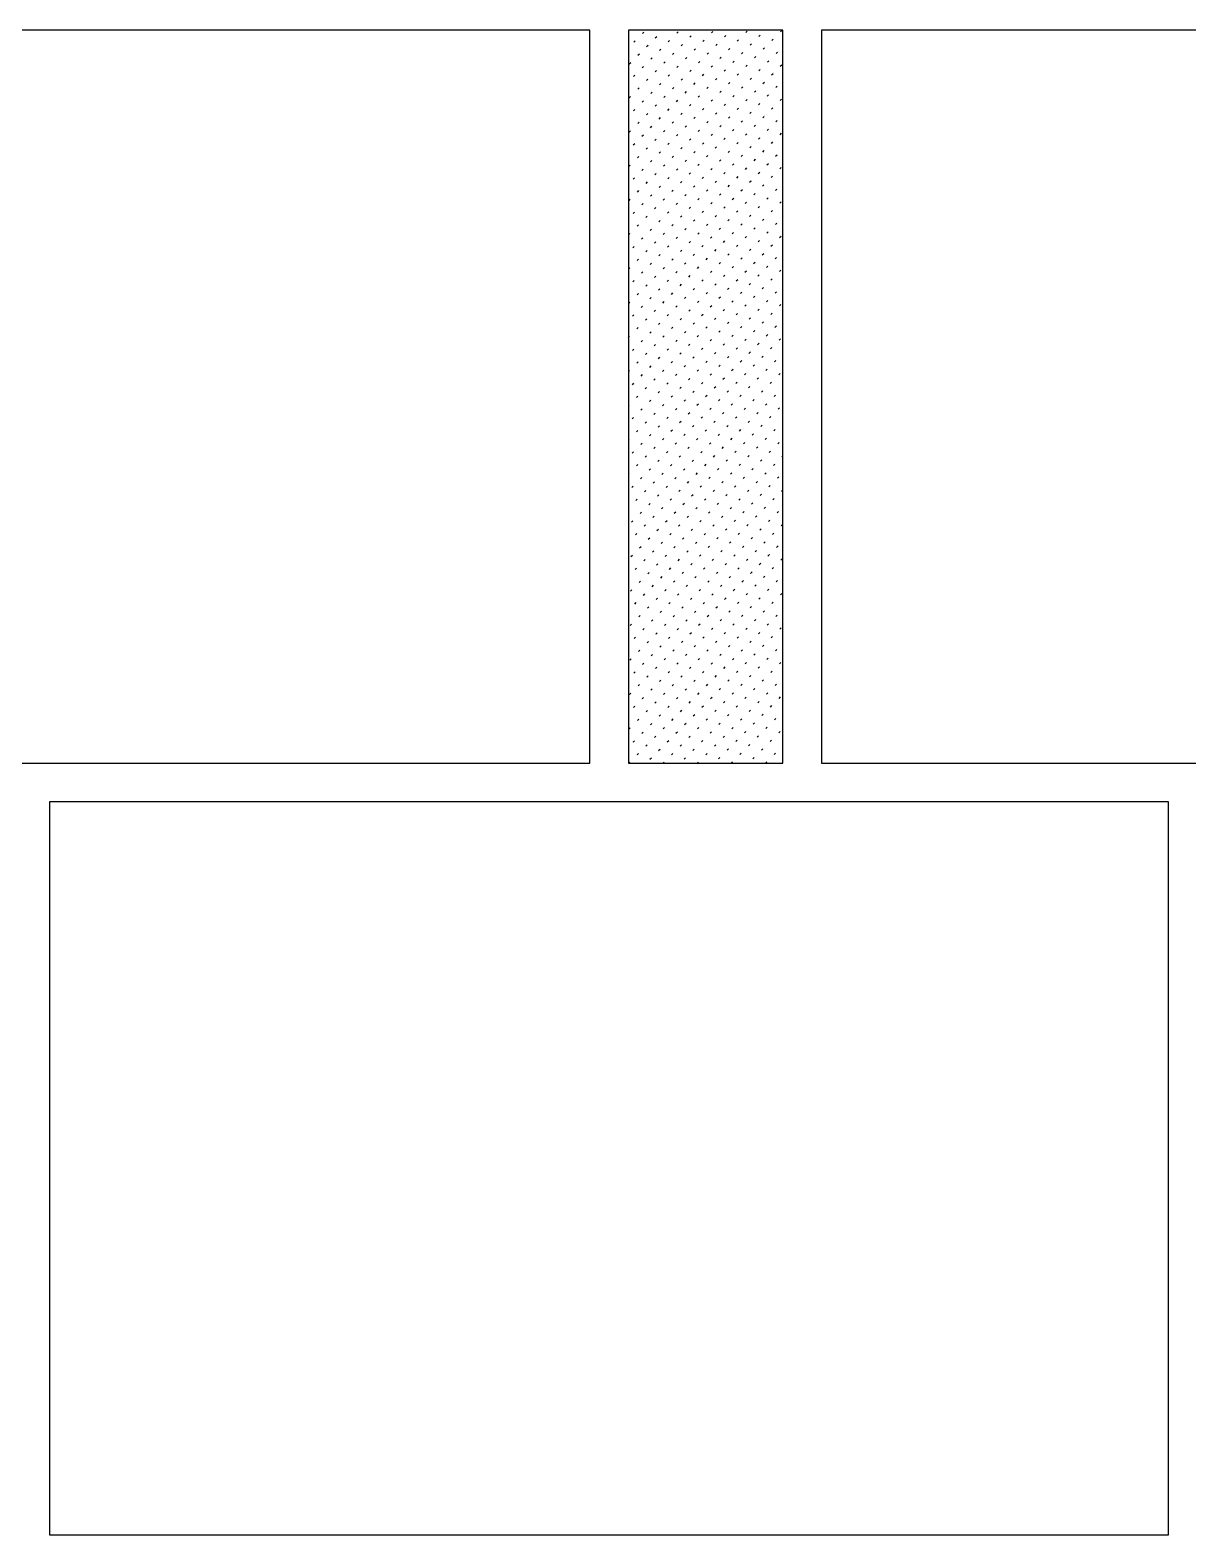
# Model space of a CAD drawing. Extents: x 0 to 119, y 0 to 84.
# Drawn here: x 75.072 to 76.272, y 67.972 to 69.532 of the extents above; entities that cross this region are included whole.
import ezdxf

# ---------------------------------------------------------------- set-up
doc = ezdxf.new("R2010")
doc.units = 0
doc.header["$MEASUREMENT"] = 0
doc.layers.add('9', color=8, linetype='CONTINUOUS')

msp = doc.modelspace()

# ---------------------------------------------------------------- linework, layer by layer
at = {"layer": '9', "color": 8, "linetype": 'Continuous'}
for p, q in [((75.706386, 69.528676), (75.7078, 69.53009)), ((75.742165, 69.5291), (75.74358, 69.530515)), ((75.777945, 69.529525), (75.779359, 69.530939)), ((75.813725, 69.529949), (75.815139, 69.531363)), ((75.849504, 69.530373), (75.850918, 69.531787)), ((75.69197, 69.51426), (75.69197, 69.51426)), ((75.697406, 69.519696), (75.69882, 69.52111)), ((75.710805, 69.515418), (75.712219, 69.516832)), ((75.719786, 69.524398), (75.7212, 69.525812)), ((75.733185, 69.52012), (75.734599, 69.521534)), ((75.746585, 69.515842), (75.747999, 69.517256)), ((75.755565, 69.524822), (75.756979, 69.526237)), ((75.768965, 69.520544), (75.770379, 69.521959)), ((75.782364, 69.516266), (75.783779, 69.517681)), ((75.791345, 69.525247), (75.792759, 69.526661)), ((75.804744, 69.520969), (75.806159, 69.522383)), ((75.818144, 69.516691), (75.819558, 69.518105)), ((75.827124, 69.525671), (75.828539, 69.527085)), ((75.831544, 69.512413), (75.832958, 69.513827)), ((75.840524, 69.521393), (75.841938, 69.522807)), ((75.692845, 69.497457), (75.694259, 69.498872)), ((75.701825, 69.506438), (75.703239, 69.507852)), ((75.715225, 69.50216), (75.716639, 69.503574)), ((75.724205, 69.51114), (75.725619, 69.512554)), ((75.728624, 69.497882), (75.730039, 69.499296)), ((75.737605, 69.506862), (75.739019, 69.508276)), ((75.751004, 69.502584), (75.752419, 69.503998)), ((75.759985, 69.511564), (75.761399, 69.512978)), ((75.764404, 69.498306), (75.765818, 69.49972)), ((75.773384, 69.507286), (75.774798, 69.5087)), ((75.786784, 69.503008), (75.788198, 69.504422)), ((75.795764, 69.511988), (75.797178, 69.513403)), ((75.800184, 69.49873), (75.801598, 69.500144)), ((75.809164, 69.50771), (75.810578, 69.509125)), ((75.822564, 69.503432), (75.823978, 69.504847)), ((75.835963, 69.499154), (75.837377, 69.500569)), ((75.844943, 69.508135), (75.846358, 69.509549)), ((75.847395, 69.510586), (75.847395, 69.510586)), ((75.69197, 69.496583), (75.69197, 69.496583)), ((75.697264, 69.484199), (75.698678, 69.485613)), ((75.706244, 69.493179), (75.707659, 69.494594)), ((75.719644, 69.488901), (75.721058, 69.490316)), ((75.733044, 69.484623), (75.734458, 69.486038)), ((75.742024, 69.493604), (75.743438, 69.495018)), ((75.755424, 69.489326), (75.756838, 69.49074)), ((75.768823, 69.485048), (75.770238, 69.486462)), ((75.777804, 69.494028), (75.779218, 69.495442)), ((75.791203, 69.48975), (75.792618, 69.491164)), ((75.804603, 69.485472), (75.806017, 69.486886)), ((75.813583, 69.494452), (75.814997, 69.495866)), ((75.818003, 69.481194), (75.819417, 69.482608)), ((75.826983, 69.490174), (75.828397, 69.491588)), ((75.840383, 69.485896), (75.841797, 69.48731)), ((75.842681, 69.488194), (75.842681, 69.488194)), ((75.849363, 69.494876), (75.850777, 69.496291)), ((75.69197, 69.478905), (75.69197, 69.478905)), ((75.701684, 69.470941), (75.703098, 69.472355)), ((75.710664, 69.479921), (75.712078, 69.481335)), ((75.715083, 69.466663), (75.716497, 69.468077)), ((75.724064, 69.475643), (75.725478, 69.477057)), ((75.737463, 69.471365), (75.738877, 69.472779)), ((75.746443, 69.480345), (75.747858, 69.48176)), ((75.750863, 69.467087), (75.752277, 69.468501)), ((75.759843, 69.476067), (75.761257, 69.477482)), ((75.773243, 69.471789), (75.774657, 69.473204)), ((75.782223, 69.48077), (75.783637, 69.482184)), ((75.786642, 69.467511), (75.788057, 69.468926)), ((75.795623, 69.476492), (75.797037, 69.477906)), ((75.809022, 69.472214), (75.810437, 69.473628)), ((75.822422, 69.467936), (75.823836, 69.46935)), ((75.831402, 69.476916), (75.832817, 69.47833)), ((75.844802, 69.472638), (75.846216, 69.474052)), ((75.69197, 69.461227), (75.69197, 69.461227)), ((75.692703, 69.461961), (75.694118, 69.463375)), ((75.706103, 69.457683), (75.707517, 69.459097)), ((75.719503, 69.453405), (75.720917, 69.454819)), ((75.728483, 69.462385), (75.729897, 69.463799)), ((75.741883, 69.458107), (75.743297, 69.459521)), ((75.755282, 69.453829), (75.756697, 69.455243)), ((75.764263, 69.462809), (75.765677, 69.464223)), ((75.777662, 69.458531), (75.779076, 69.459945)), ((75.791062, 69.454253), (75.792476, 69.455667)), ((75.800042, 69.463233), (75.801456, 69.464648)), ((75.804462, 69.449975), (75.805876, 69.451389)), ((75.813442, 69.458955), (75.814856, 69.46037)), ((75.826842, 69.454677), (75.828256, 69.456092)), ((75.835822, 69.463658), (75.837236, 69.465072)), ((75.837967, 69.465802), (75.837967, 69.465802)), ((75.840241, 69.450399), (75.841655, 69.451814)), ((75.849221, 69.45938), (75.850636, 69.460794)), ((75.69197, 69.44355), (75.69197, 69.44355)), ((75.697123, 69.448702), (75.698537, 69.450117)), ((75.701542, 69.435444), (75.702956, 69.436858)), ((75.710522, 69.444424), (75.711937, 69.445839)), ((75.723922, 69.440146), (75.725336, 69.441561)), ((75.732902, 69.449127), (75.734317, 69.450541)), ((75.737322, 69.435868), (75.738736, 69.437283)), ((75.746302, 69.444849), (75.747716, 69.446263)), ((75.759702, 69.440571), (75.761116, 69.441985)), ((75.768682, 69.449551), (75.770096, 69.450965)), ((75.773101, 69.436293), (75.774516, 69.437707)), ((75.782082, 69.445273), (75.783496, 69.446687)), ((75.795481, 69.440995), (75.796896, 69.442409)), ((75.808881, 69.436717), (75.810295, 69.438131)), ((75.817861, 69.445697), (75.819275, 69.447111)), ((75.831261, 69.441419), (75.832675, 69.442833)), ((75.833253, 69.443411), (75.833253, 69.443411)), ((75.844661, 69.437141), (75.846075, 69.438555)), ((75.69197, 69.425872), (75.69197, 69.425872)), ((75.692562, 69.426464), (75.693976, 69.427878)), ((75.705962, 69.422186), (75.707376, 69.4236)), ((75.714942, 69.431166), (75.716356, 69.43258)), ((75.728342, 69.426888), (75.729756, 69.428302)), ((75.741741, 69.42261), (75.743155, 69.424024)), ((75.750721, 69.43159), (75.752136, 69.433005)), ((75.764121, 69.427312), (75.765535, 69.428727)), ((75.777521, 69.423034), (75.778935, 69.424449)), ((75.786501, 69.432015), (75.787915, 69.433429)), ((75.79092, 69.418756), (75.792335, 69.420171)), ((75.799901, 69.427737), (75.801315, 69.429151)), ((75.8133, 69.423459), (75.814715, 69.424873)), ((75.822281, 69.432439), (75.823695, 69.433853)), ((75.8267, 69.419181), (75.828114, 69.420595)), ((75.828539, 69.421019), (75.828539, 69.421019)), ((75.83568, 69.428161), (75.837095, 69.429575)), ((75.84908, 69.423883), (75.850494, 69.425297)), ((75.69197, 69.408194), (75.69197, 69.408194)), ((75.696981, 69.413206), (75.698396, 69.41462)), ((75.710381, 69.408928), (75.711795, 69.410342)), ((75.719361, 69.417908), (75.720775, 69.419322)), ((75.723781, 69.40465), (75.725195, 69.406064)), ((75.732761, 69.41363), (75.734175, 69.415044)), ((75.746161, 69.409352), (75.747575, 69.410766)), ((75.755141, 69.418332), (75.756555, 69.419746)), ((75.75956, 69.405074), (75.760975, 69.406488)), ((75.768541, 69.414054), (75.769955, 69.415468)), ((75.78194, 69.409776), (75.783354, 69.41119)), ((75.79534, 69.405498), (75.796754, 69.406912)), ((75.80432, 69.414478), (75.805734, 69.415893)), ((75.81772, 69.4102), (75.819134, 69.411615)), ((75.831119, 69.405922), (75.832534, 69.407337)), ((75.8401, 69.414903), (75.841514, 69.416317)), ((75.69197, 69.390517), (75.69197, 69.390517)), ((75.692421, 69.390967), (75.693835, 69.392381)), ((75.701401, 69.399947), (75.702815, 69.401361)), ((75.7148, 69.395669), (75.716215, 69.397084)), ((75.7282, 69.391391), (75.729614, 69.392806)), ((75.73718, 69.400372), (75.738595, 69.401786)), ((75.75058, 69.396094), (75.751994, 69.397508)), ((75.76398, 69.391816), (75.765394, 69.39323)), ((75.77296, 69.400796), (75.774374, 69.40221)), ((75.777379, 69.387538), (75.778794, 69.388952)), ((75.78636, 69.396518), (75.787774, 69.397932)), ((75.799759, 69.39224), (75.801174, 69.393654)), ((75.80874, 69.40122), (75.810154, 69.402634)), ((75.813159, 69.387962), (75.814573, 69.389376)), ((75.822139, 69.396942), (75.823553, 69.398356)), ((75.823825, 69.398627), (75.823825, 69.398627)), ((75.835539, 69.392664), (75.836953, 69.394078)), ((75.844519, 69.401644), (75.845933, 69.403059)), ((75.848939, 69.388386), (75.850353, 69.3898)), ((75.69684, 69.377709), (75.698254, 69.379123)), ((75.70582, 69.386689), (75.707234, 69.388103)), ((75.71024, 69.373431), (75.711654, 69.374845)), ((75.71922, 69.382411), (75.720634, 69.383825)), ((75.73262, 69.378133), (75.734034, 69.379547)), ((75.7416, 69.387113), (75.743014, 69.388528)), ((75.746019, 69.373855), (75.747433, 69.375269)), ((75.754999, 69.382835), (75.756414, 69.38425)), ((75.768399, 69.378557), (75.769813, 69.379972)), ((75.781799, 69.374279), (75.783213, 69.375694)), ((75.790779, 69.38326), (75.792193, 69.384674)), ((75.804179, 69.378982), (75.805593, 69.380396)), ((75.817578, 69.374704), (75.818993, 69.376118)), ((75.81911, 69.376236), (75.81911, 69.376236)), ((75.826559, 69.383684), (75.827973, 69.385098)), ((75.839958, 69.379406), (75.841373, 69.38082)), ((75.69197, 69.372839), (75.69197, 69.372839)), ((75.701259, 69.364451), (75.702674, 69.365865)), ((75.714659, 69.360173), (75.716073, 69.361587)), ((75.723639, 69.369153), (75.725053, 69.370567)), ((75.737039, 69.364875), (75.738453, 69.366289)), ((75.750439, 69.360597), (75.751853, 69.362011)), ((75.759419, 69.369577), (75.760833, 69.370991)), ((75.763838, 69.356319), (75.765253, 69.357733)), ((75.772819, 69.365299), (75.774233, 69.366713)), ((75.786218, 69.361021), (75.787632, 69.362435)), ((75.795198, 69.370001), (75.796613, 69.371416)), ((75.799618, 69.356743), (75.801032, 69.358157)), ((75.808598, 69.365723), (75.810012, 69.367138)), ((75.821998, 69.361445), (75.823412, 69.36286)), ((75.830978, 69.370426), (75.832392, 69.37184)), ((75.835397, 69.357167), (75.836812, 69.358582)), ((75.844378, 69.366148), (75.845792, 69.367562)), ((75.69197, 69.355161), (75.69197, 69.355161)), ((75.692279, 69.35547), (75.693693, 69.356884)), ((75.696699, 69.342212), (75.698113, 69.343626)), ((75.705679, 69.351192), (75.707093, 69.352606)), ((75.719078, 69.346914), (75.720493, 69.348328)), ((75.728059, 69.355895), (75.729473, 69.357309)), ((75.732478, 69.342636), (75.733892, 69.34405)), ((75.741458, 69.351617), (75.742873, 69.353031)), ((75.754858, 69.347339), (75.756272, 69.348753)), ((75.768258, 69.343061), (75.769672, 69.344475)), ((75.777238, 69.352041), (75.778652, 69.353455)), ((75.790638, 69.347763), (75.792052, 69.349177)), ((75.804037, 69.343485), (75.805452, 69.344899)), ((75.813018, 69.352465), (75.814396, 69.353844)), ((75.814396, 69.353844), (75.814432, 69.353879)), ((75.826417, 69.348187), (75.827831, 69.349601)), ((75.839817, 69.343909), (75.841231, 69.345323)), ((75.848797, 69.352889), (75.850211, 69.354304)), ((75.69197, 69.337484), (75.69197, 69.337484)), ((75.701118, 69.328954), (75.702532, 69.330368)), ((75.710098, 69.337934), (75.711512, 69.339348)), ((75.723498, 69.333656), (75.724912, 69.33507)), ((75.736898, 69.329378), (75.738312, 69.330792)), ((75.745878, 69.338358), (75.747292, 69.339772)), ((75.750297, 69.3251), (75.751711, 69.326514)), ((75.759277, 69.33408), (75.760692, 69.335495)), ((75.772677, 69.329802), (75.774091, 69.331217)), ((75.781657, 69.338783), (75.783072, 69.340197)), ((75.786077, 69.325524), (75.787491, 69.326939)), ((75.795057, 69.334505), (75.796471, 69.335919)), ((75.808457, 69.330227), (75.809682, 69.331452)), ((75.809682, 69.331452), (75.809871, 69.331641)), ((75.817437, 69.339207), (75.818851, 69.340621)), ((75.821856, 69.325949), (75.823271, 69.327363)), ((75.830837, 69.334929), (75.832251, 69.336343)), ((75.844236, 69.330651), (75.845651, 69.332065)), ((75.69197, 69.319806), (75.69197, 69.319806)), ((75.692138, 69.319974), (75.693552, 69.321388)), ((75.705537, 69.315696), (75.706952, 69.31711)), ((75.714518, 69.324676), (75.715932, 69.32609)), ((75.718937, 69.311418), (75.720351, 69.312832)), ((75.727917, 69.320398), (75.729331, 69.321812)), ((75.741317, 69.31612), (75.742731, 69.317534)), ((75.754717, 69.311842), (75.756131, 69.313256)), ((75.763697, 69.320822), (75.765111, 69.322236)), ((75.777097, 69.316544), (75.778511, 69.317958)), ((75.790496, 69.312266), (75.79191, 69.31368)), ((75.799476, 69.321246), (75.800891, 69.322661)), ((75.812876, 69.316968), (75.81429, 69.318383)), ((75.826276, 69.31269), (75.82769, 69.314105)), ((75.835256, 69.321671), (75.83667, 69.323085)), ((75.848656, 69.317393), (75.85007, 69.318807)), ((75.69197, 69.302128), (75.69197, 69.302128)), ((75.696557, 69.306715), (75.697971, 69.308129)), ((75.709957, 69.302437), (75.711371, 69.303851)), ((75.723356, 69.298159), (75.724771, 69.299573)), ((75.732337, 69.30714), (75.733751, 69.308554)), ((75.736756, 69.293881), (75.73817, 69.295295)), ((75.745736, 69.302862), (75.747151, 69.304276)), ((75.759136, 69.298584), (75.76055, 69.299998)), ((75.768116, 69.307564), (75.76953, 69.308978)), ((75.772536, 69.294306), (75.77395, 69.29572)), ((75.781516, 69.303286), (75.78293, 69.3047)), ((75.794916, 69.299008), (75.79633, 69.300422)), ((75.803896, 69.307988), (75.804968, 69.30906)), ((75.804968, 69.30906), (75.80531, 69.309402)), ((75.808315, 69.29473), (75.80973, 69.296144)), ((75.817296, 69.30371), (75.81871, 69.305124)), ((75.830695, 69.299432), (75.832109, 69.300846)), ((75.839675, 69.308412), (75.84109, 69.309827)), ((75.844095, 69.295154), (75.845509, 69.296568)), ((75.69197, 69.284451), (75.69197, 69.284451)), ((75.691996, 69.284477), (75.69341, 69.285891)), ((75.700976, 69.293457), (75.702391, 69.294871)), ((75.705396, 69.280199), (75.70681, 69.281613)), ((75.714376, 69.289179), (75.71579, 69.290593)), ((75.727776, 69.284901), (75.72919, 69.286315)), ((75.741176, 69.280623), (75.74259, 69.282037)), ((75.750156, 69.289603), (75.75157, 69.291017)), ((75.763555, 69.285325), (75.76497, 69.286739)), ((75.776955, 69.281047), (75.778369, 69.282461)), ((75.785935, 69.290028), (75.78735, 69.291442)), ((75.799335, 69.28575), (75.800254, 69.286669)), ((75.800254, 69.286669), (75.800749, 69.287164)), ((75.812735, 69.281472), (75.814149, 69.282886)), ((75.821715, 69.290452), (75.823129, 69.291866)), ((75.835115, 69.286174), (75.836529, 69.287588)), ((75.848514, 69.281896), (75.849929, 69.28331)), ((75.69197, 69.266773), (75.69197, 69.266773)), ((75.696416, 69.271218), (75.69783, 69.272633)), ((75.709815, 69.26694), (75.71123, 69.268355)), ((75.718796, 69.275921), (75.72021, 69.277335)), ((75.723215, 69.262663), (75.724629, 69.264077)), ((75.732195, 69.271643), (75.733609, 69.273057)), ((75.745595, 69.267365), (75.747009, 69.268779)), ((75.754575, 69.276345), (75.755989, 69.277759)), ((75.758995, 69.263087), (75.760409, 69.264501)), ((75.767975, 69.272067), (75.769389, 69.273481)), ((75.781375, 69.267789), (75.782789, 69.269203)), ((75.790355, 69.276769), (75.791769, 69.278183)), ((75.794774, 69.263511), (75.79554, 69.264277)), ((75.79554, 69.264277), (75.796188, 69.264925)), ((75.803754, 69.272491), (75.805169, 69.273906)), ((75.817154, 69.268213), (75.818568, 69.269628)), ((75.826134, 69.277194), (75.827549, 69.278608)), ((75.830554, 69.263935), (75.831968, 69.26535)), ((75.839534, 69.272916), (75.840948, 69.27433)), ((75.69197, 69.249095), (75.693269, 69.250394)), ((75.700835, 69.25796), (75.702249, 69.259374)), ((75.714235, 69.253682), (75.715649, 69.255096)), ((75.727634, 69.249404), (75.729049, 69.250818)), ((75.736615, 69.258385), (75.738029, 69.259799)), ((75.750014, 69.254107), (75.751429, 69.255521)), ((75.763414, 69.249829), (75.764828, 69.251243)), ((75.772394, 69.258809), (75.773808, 69.260223)), ((75.785794, 69.254531), (75.787208, 69.255945)), ((75.799194, 69.250253), (75.800608, 69.251667)), ((75.808174, 69.259233), (75.809588, 69.260647)), ((75.821574, 69.254955), (75.822988, 69.256369)), ((75.834973, 69.250677), (75.836387, 69.252091)), ((75.843953, 69.259657), (75.845368, 69.261072)), ((75.696274, 69.235722), (75.697688, 69.237136)), ((75.705254, 69.244702), (75.706669, 69.246116)), ((75.709674, 69.231444), (75.711088, 69.232858)), ((75.718654, 69.240424), (75.720068, 69.241838)), ((75.732054, 69.236146), (75.733468, 69.23756)), ((75.741034, 69.245126), (75.742448, 69.24654)), ((75.745454, 69.231868), (75.746868, 69.233282)), ((75.754434, 69.240848), (75.755848, 69.242262)), ((75.767833, 69.23657), (75.769248, 69.237984)), ((75.776814, 69.245551), (75.778228, 69.246965)), ((75.781233, 69.232292), (75.782647, 69.233706)), ((75.790213, 69.241273), (75.790826, 69.241885)), ((75.790826, 69.241885), (75.791628, 69.242687)), ((75.803613, 69.236995), (75.805027, 69.238409)), ((75.812593, 69.245975), (75.814008, 69.247389)), ((75.817013, 69.232717), (75.818427, 69.234131)), ((75.825993, 69.241697), (75.827407, 69.243111)), ((75.839393, 69.237419), (75.840807, 69.238833)), ((75.848373, 69.246399), (75.849787, 69.247813)), ((75.69197, 69.231418), (75.69197, 69.231418)), ((75.700694, 69.222463), (75.702108, 69.223878)), ((75.714093, 69.218185), (75.715508, 69.2196)), ((75.723074, 69.227166), (75.724488, 69.22858)), ((75.736473, 69.222888), (75.737887, 69.224302)), ((75.749873, 69.21861), (75.751287, 69.220024)), ((75.758853, 69.22759), (75.760267, 69.229004)), ((75.772253, 69.223312), (75.773667, 69.224726)), ((75.785653, 69.219034), (75.786112, 69.219494)), ((75.786112, 69.219494), (75.787067, 69.220448)), ((75.794633, 69.228014), (75.796047, 69.229428)), ((75.808032, 69.223736), (75.809447, 69.22515)), ((75.821432, 69.219458), (75.822846, 69.220872)), ((75.830412, 69.228439), (75.831827, 69.229853)), ((75.843812, 69.224161), (75.845226, 69.225575)), ((75.69197, 69.21374), (75.693128, 69.214897)), ((75.696133, 69.200225), (75.697547, 69.201639)), ((75.705113, 69.209205), (75.706527, 69.210619)), ((75.718513, 69.204927), (75.719927, 69.206341)), ((75.727493, 69.213907), (75.728907, 69.215322)), ((75.731912, 69.200649), (75.733327, 69.202063)), ((75.740893, 69.209629), (75.742307, 69.211044)), ((75.754292, 69.205351), (75.755707, 69.206766)), ((75.763273, 69.214332), (75.764687, 69.215746)), ((75.767692, 69.201074), (75.769106, 69.202488)), ((75.776672, 69.210054), (75.778086, 69.211468)), ((75.790072, 69.205776), (75.791486, 69.20719)), ((75.799052, 69.214756), (75.800466, 69.21617)), ((75.803472, 69.201498), (75.804886, 69.202912)), ((75.812452, 69.210478), (75.813866, 69.211892)), ((75.825852, 69.2062), (75.827266, 69.207614)), ((75.834832, 69.21518), (75.836246, 69.216594)), ((75.83911, 69.201781), (75.840524, 69.203195)), ((75.84809, 69.210761), (75.849504, 69.212175)), ((75.69197, 69.196062), (75.69197, 69.196062)), ((75.700552, 69.186967), (75.701966, 69.188381)), ((75.709532, 69.195947), (75.710947, 69.197361)), ((75.722932, 69.191669), (75.724346, 69.193083)), ((75.736332, 69.187391), (75.737746, 69.188805)), ((75.745312, 69.196371), (75.746726, 69.197785)), ((75.758712, 69.192093), (75.760126, 69.193507)), ((75.772111, 69.187815), (75.773526, 69.189229)), ((75.781092, 69.196796), (75.781398, 69.197102)), ((75.781398, 69.197102), (75.782506, 69.19821)), ((75.794491, 69.192518), (75.795906, 69.193932)), ((75.807891, 69.18824), (75.809305, 69.189654)), ((75.816871, 69.19722), (75.818286, 69.198634)), ((75.83013, 69.1928), (75.831544, 69.194215)), ((75.843388, 69.188381), (75.844802, 69.189795)), ((75.69197, 69.178385), (75.692986, 69.179401)), ((75.704972, 69.173708), (75.706386, 69.175123)), ((75.713952, 69.182689), (75.715366, 69.184103)), ((75.718371, 69.16943), (75.719786, 69.170845)), ((75.727352, 69.178411), (75.728766, 69.179825)), ((75.740751, 69.174133), (75.742165, 69.175547)), ((75.749732, 69.183113), (75.751146, 69.184527)), ((75.754151, 69.169855), (75.755565, 69.171269)), ((75.763131, 69.178835), (75.764545, 69.180249)), ((75.776531, 69.174557), (75.776684, 69.17471)), ((75.776684, 69.17471), (75.777945, 69.175971)), ((75.785511, 69.183537), (75.786925, 69.184951)), ((75.789931, 69.170279), (75.791345, 69.171693)), ((75.798911, 69.179259), (75.800325, 69.180673)), ((75.812169, 69.17484), (75.813583, 69.176254)), ((75.821149, 69.18382), (75.822564, 69.185234)), ((75.825427, 69.17042), (75.826842, 69.171835)), ((75.834408, 69.179401), (75.835822, 69.180815)), ((75.847666, 69.174981), (75.84908, 69.176395)), ((75.69197, 69.160707), (75.69197, 69.160707)), ((75.695991, 69.164728), (75.697406, 69.166142)), ((75.709391, 69.16045), (75.710805, 69.161864)), ((75.722791, 69.156172), (75.724205, 69.157586)), ((75.731771, 69.165152), (75.733185, 69.166567)), ((75.745171, 69.160874), (75.746585, 69.162289)), ((75.75857, 69.156596), (75.759985, 69.158011)), ((75.767551, 69.165577), (75.768965, 69.166991)), ((75.78095, 69.161299), (75.782364, 69.162713)), ((75.794209, 69.156879), (75.795623, 69.158294)), ((75.803189, 69.16586), (75.804603, 69.167274)), ((75.816447, 69.16144), (75.817861, 69.162854)), ((75.829705, 69.157021), (75.831119, 69.158435)), ((75.838686, 69.166001), (75.8401, 69.167415)), ((75.851944, 69.161582), (75.85197, 69.161608)), ((75.69197, 69.143029), (75.692845, 69.143904)), ((75.700411, 69.15147), (75.701825, 69.152884)), ((75.70483, 69.138212), (75.706244, 69.139626)), ((75.71381, 69.147192), (75.715225, 69.148606)), ((75.72721, 69.142914), (75.728624, 69.144328)), ((75.73619, 69.151894), (75.737605, 69.153308)), ((75.74061, 69.138636), (75.742024, 69.14005)), ((75.74959, 69.147616), (75.751004, 69.14903)), ((75.76299, 69.143338), (75.764404, 69.144752)), ((75.77197, 69.152318), (75.773384, 69.153733)), ((75.77197, 69.152318), (75.77197, 69.152318)), ((75.776248, 69.138919), (75.777662, 69.140333)), ((75.785228, 69.147899), (75.786642, 69.149313)), ((75.798487, 69.14348), (75.799901, 69.144894)), ((75.807467, 69.15246), (75.808881, 69.153874)), ((75.811745, 69.13906), (75.813159, 69.140474)), ((75.820725, 69.14804), (75.822139, 69.149455)), ((75.833983, 69.143621), (75.835397, 69.145035)), ((75.842964, 69.152601), (75.844378, 69.154016)), ((75.847242, 69.139202), (75.848656, 69.140616)), ((75.69197, 69.125351), (75.69197, 69.125351)), ((75.69585, 69.129231), (75.697264, 69.130646)), ((75.70925, 69.124953), (75.710664, 69.126368)), ((75.71823, 69.133934), (75.719644, 69.135348)), ((75.73163, 69.129656), (75.733044, 69.13107)), ((75.745029, 69.125378), (75.746443, 69.126792)), ((75.75401, 69.134358), (75.755424, 69.135772)), ((75.767256, 69.129927), (75.767256, 69.129927)), ((75.767268, 69.129939), (75.768682, 69.131353)), ((75.780526, 69.125519), (75.78194, 69.126933)), ((75.789506, 69.134499), (75.79092, 69.135914)), ((75.802765, 69.13008), (75.804179, 69.131494)), ((75.816023, 69.125661), (75.817437, 69.127075)), ((75.825003, 69.134641), (75.826417, 69.136055)), ((75.838261, 69.130221), (75.839675, 69.131636)), ((75.85152, 69.125802), (75.85197, 69.126252)), ((75.69197, 69.107674), (75.692703, 69.108407)), ((75.700269, 69.115973), (75.701684, 69.117387)), ((75.713669, 69.111695), (75.715083, 69.113109)), ((75.722649, 69.120675), (75.724064, 69.12209)), ((75.727069, 69.107417), (75.728483, 69.108831)), ((75.736049, 69.116397), (75.737463, 69.117812)), ((75.749307, 69.111978), (75.750721, 69.113392)), ((75.758288, 69.120958), (75.759702, 69.122373)), ((75.762565, 69.107559), (75.76398, 69.108973)), ((75.771546, 69.116539), (75.77296, 69.117953)), ((75.784804, 69.112119), (75.786218, 69.113534)), ((75.793784, 69.1211), (75.795198, 69.122514)), ((75.798062, 69.1077), (75.799476, 69.109114)), ((75.807043, 69.11668), (75.808457, 69.118095)), ((75.820301, 69.112261), (75.821715, 69.113675)), ((75.829281, 69.121241), (75.830695, 69.122655)), ((75.833559, 69.107841), (75.834973, 69.109256)), ((75.842539, 69.116822), (75.843953, 69.118236)), ((75.695709, 69.093735), (75.697123, 69.095149)), ((75.704689, 69.102715), (75.706103, 69.104129)), ((75.718088, 69.098437), (75.719503, 69.099851)), ((75.731347, 69.094018), (75.732761, 69.095432)), ((75.740327, 69.102998), (75.741741, 69.104412)), ((75.753585, 69.098578), (75.754999, 69.099993)), ((75.762542, 69.107535), (75.762542, 69.107535)), ((75.766843, 69.094159), (75.768258, 69.095573)), ((75.775824, 69.103139), (75.777238, 69.104553)), ((75.789082, 69.09872), (75.790496, 69.100134)), ((75.80234, 69.0943), (75.803754, 69.095715)), ((75.811321, 69.103281), (75.812735, 69.104695)), ((75.824579, 69.098861), (75.825993, 69.100275)), ((75.837837, 69.094442), (75.839251, 69.095856)), ((75.846817, 69.103422), (75.848231, 69.104836)), ((75.69197, 69.089996), (75.69197, 69.089996)), ((75.700128, 69.080476), (75.701542, 69.081891)), ((75.709108, 69.089457), (75.710522, 69.090871)), ((75.713386, 69.076057), (75.7148, 69.077471)), ((75.722366, 69.085037), (75.723781, 69.086451)), ((75.735625, 69.080618), (75.737039, 69.082032)), ((75.744605, 69.089598), (75.746019, 69.091012)), ((75.748883, 69.076198), (75.750297, 69.077613)), ((75.757828, 69.085143), (75.757828, 69.085143)), ((75.757863, 69.085179), (75.759277, 69.086593)), ((75.771121, 69.080759), (75.772536, 69.082173)), ((75.780102, 69.08974), (75.781516, 69.091154)), ((75.78438, 69.07634), (75.785794, 69.077754)), ((75.79336, 69.08532), (75.794774, 69.086734)), ((75.806618, 69.080901), (75.808032, 69.082315)), ((75.815599, 69.089881), (75.817013, 69.091295)), ((75.819877, 69.076481), (75.821291, 69.077896)), ((75.828857, 69.085462), (75.830271, 69.086876)), ((75.842115, 69.081042), (75.843529, 69.082456)), ((75.851095, 69.090022), (75.85197, 69.090897)), ((75.69197, 69.072318), (75.692562, 69.07291)), ((75.704406, 69.067077), (75.70582, 69.068491)), ((75.717664, 69.062657), (75.719078, 69.064072)), ((75.726644, 69.071638), (75.728059, 69.073052)), ((75.739903, 69.067218), (75.741317, 69.068632)), ((75.753114, 69.062752), (75.753114, 69.062752)), ((75.753161, 69.062799), (75.754575, 69.064213)), ((75.762141, 69.071779), (75.763555, 69.073193)), ((75.775399, 69.06736), (75.776814, 69.068774)), ((75.788658, 69.06294), (75.790072, 69.064354)), ((75.797638, 69.07192), (75.799052, 69.073335)), ((75.810896, 69.067501), (75.81231, 69.068915)), ((75.824154, 69.063082), (75.825569, 69.064496)), ((75.833135, 69.072062), (75.834549, 69.073476)), ((75.846393, 69.067642), (75.847807, 69.069057)), ((75.69197, 69.054641), (75.69197, 69.054641)), ((75.695426, 69.058097), (75.69684, 69.059511)), ((75.699704, 69.044697), (75.701118, 69.046111)), ((75.708684, 69.053677), (75.710098, 69.055091)), ((75.721942, 69.049258), (75.723356, 69.050672)), ((75.730922, 69.058238), (75.732337, 69.059652)), ((75.7352, 69.044838), (75.736615, 69.046252)), ((75.744181, 69.053819), (75.745595, 69.055233)), ((75.757439, 69.049399), (75.758853, 69.050813)), ((75.766419, 69.058379), (75.767833, 69.059794)), ((75.770697, 69.04498), (75.772111, 69.046394)), ((75.779677, 69.05396), (75.781092, 69.055374)), ((75.792936, 69.049541), (75.79435, 69.050955)), ((75.801916, 69.058521), (75.80333, 69.059935)), ((75.806194, 69.045121), (75.807608, 69.046535)), ((75.815174, 69.054101), (75.816588, 69.055516)), ((75.828432, 69.049682), (75.829847, 69.051096)), ((75.837413, 69.058662), (75.838827, 69.060076)), ((75.841691, 69.045263), (75.843105, 69.046677)), ((75.850671, 69.054243), (75.85197, 69.055542)), ((75.69197, 69.036963), (75.692138, 69.037131)), ((75.703982, 69.031297), (75.705396, 69.032711)), ((75.712962, 69.040277), (75.714376, 69.041692)), ((75.72622, 69.035858), (75.727634, 69.037272)), ((75.739478, 69.031439), (75.740893, 69.032853)), ((75.7484, 69.04036), (75.7484, 69.04036)), ((75.748459, 69.040419), (75.749873, 69.041833)), ((75.761717, 69.035999), (75.763131, 69.037414)), ((75.774975, 69.03158), (75.776389, 69.032994)), ((75.783955, 69.04056), (75.78537, 69.041974)), ((75.797214, 69.036141), (75.798628, 69.037555)), ((75.810472, 69.031721), (75.811886, 69.033136)), ((75.819452, 69.040702), (75.820866, 69.042116)), ((75.83271, 69.036282), (75.834125, 69.037696)), ((75.845969, 69.031863), (75.847383, 69.033277)), ((75.69197, 69.019285), (75.69197, 69.019285)), ((75.695001, 69.022317), (75.696416, 69.023731)), ((75.70826, 69.017897), (75.709674, 69.019312)), ((75.71724, 69.026878), (75.718654, 69.028292)), ((75.721518, 69.013478), (75.722932, 69.014892)), ((75.730498, 69.022458), (75.731912, 69.023873)), ((75.743686, 69.017968), (75.743686, 69.017968)), ((75.743756, 69.018039), (75.745171, 69.019453)), ((75.752737, 69.027019), (75.754151, 69.028433)), ((75.757015, 69.013619), (75.758429, 69.015034)), ((75.765995, 69.0226), (75.767409, 69.024014)), ((75.779253, 69.01818), (75.780667, 69.019595)), ((75.788233, 69.027161), (75.789648, 69.028575)), ((75.792511, 69.013761), (75.793926, 69.015175)), ((75.801492, 69.022741), (75.802906, 69.024155)), ((75.81475, 69.018322), (75.816164, 69.019736)), ((75.82373, 69.027302), (75.825144, 69.028716)), ((75.828008, 69.013902), (75.829422, 69.015317)), ((75.836988, 69.022883), (75.838403, 69.024297)), ((75.850247, 69.018463), (75.851661, 69.019877)), ((75.69197, 69.001608), (75.69197, 69.001608)), ((75.699279, 69.008917), (75.700694, 69.010331)), ((75.712538, 69.004498), (75.713952, 69.005912)), ((75.725796, 69.000078), (75.72721, 69.001493)), ((75.734776, 69.009059), (75.73619, 69.010473)), ((75.748034, 69.004639), (75.749449, 69.006053)), ((75.761293, 69.00022), (75.762707, 69.001634)), ((75.770273, 69.0092), (75.771687, 69.010614)), ((75.783531, 69.004781), (75.784945, 69.006195)), ((75.796789, 69.000361), (75.798204, 69.001775)), ((75.80577, 69.009341), (75.807184, 69.010756)), ((75.819028, 69.004922), (75.820442, 69.006336)), ((75.832286, 69.000503), (75.8337, 69.001917)), ((75.841266, 69.009483), (75.842681, 69.010897)), ((75.69197, 68.98393), (75.69197, 68.98393)), ((75.694577, 68.986537), (75.695991, 68.987952)), ((75.703557, 68.995518), (75.704972, 68.996932)), ((75.707835, 68.982118), (75.70925, 68.983532)), ((75.716816, 68.991098), (75.71823, 68.992512)), ((75.730074, 68.986679), (75.731488, 68.988093)), ((75.738972, 68.995576), (75.738972, 68.995576)), ((75.739054, 68.995659), (75.740468, 68.997073)), ((75.743332, 68.982259), (75.744746, 68.983674)), ((75.752312, 68.99124), (75.753727, 68.992654)), ((75.765571, 68.98682), (75.766985, 68.988234)), ((75.774551, 68.9958), (75.775965, 68.997215)), ((75.778829, 68.982401), (75.780243, 68.983815)), ((75.787809, 68.991381), (75.789223, 68.992795)), ((75.801067, 68.986962), (75.802482, 68.988376)), ((75.810048, 68.995942), (75.811462, 68.997356)), ((75.814326, 68.982542), (75.81574, 68.983956)), ((75.823306, 68.991522), (75.82472, 68.992937)), ((75.836564, 68.987103), (75.837978, 68.988517)), ((75.845544, 68.996083), (75.846959, 68.997497)), ((75.849822, 68.982684), (75.851237, 68.984098)), ((75.698855, 68.973138), (75.700269, 68.974552)), ((75.712113, 68.968718), (75.713528, 68.970132)), ((75.721094, 68.977698), (75.722508, 68.979113)), ((75.734258, 68.973185), (75.734258, 68.973185)), ((75.734352, 68.973279), (75.735766, 68.974693)), ((75.74761, 68.96886), (75.749024, 68.970274)), ((75.75659, 68.97784), (75.758005, 68.979254)), ((75.769849, 68.97342), (75.771263, 68.974835)), ((75.783107, 68.969001), (75.784521, 68.970415)), ((75.792087, 68.977981), (75.793501, 68.979396)), ((75.805345, 68.973562), (75.80676, 68.974976)), ((75.818604, 68.969142), (75.820018, 68.970557)), ((75.827584, 68.978123), (75.828998, 68.979537)), ((75.840842, 68.973703), (75.842256, 68.975118)), ((75.69197, 68.966252), (75.69197, 68.966252)), ((75.694153, 68.950758), (75.695567, 68.952172)), ((75.703133, 68.959738), (75.704547, 68.961152)), ((75.716391, 68.955319), (75.717806, 68.956733)), ((75.725372, 68.964299), (75.726786, 68.965713)), ((75.72965, 68.950899), (75.731064, 68.952313)), ((75.73863, 68.959879), (75.740044, 68.961294)), ((75.751888, 68.95546), (75.753302, 68.956874)), ((75.760868, 68.96444), (75.762283, 68.965854)), ((75.765146, 68.951041), (75.766561, 68.952455)), ((75.774127, 68.960021), (75.775541, 68.961435)), ((75.787385, 68.955601), (75.788799, 68.957016)), ((75.796365, 68.964582), (75.797779, 68.965996)), ((75.800643, 68.951182), (75.802057, 68.952596)), ((75.809623, 68.960162), (75.811038, 68.961576)), ((75.822882, 68.955743), (75.824296, 68.957157)), ((75.831862, 68.964723), (75.833276, 68.966137)), ((75.83614, 68.951323), (75.837554, 68.952738)), ((75.84512, 68.960304), (75.846534, 68.961718)), ((75.69197, 68.948575), (75.69197, 68.948575)), ((75.698431, 68.937358), (75.699845, 68.938772)), ((75.707411, 68.946338), (75.708825, 68.947752)), ((75.720669, 68.941919), (75.722084, 68.943333)), ((75.729544, 68.950793), (75.729544, 68.950793)), ((75.733928, 68.937499), (75.735342, 68.938914)), ((75.742908, 68.94648), (75.744322, 68.947894)), ((75.756166, 68.94206), (75.75758, 68.943475)), ((75.769424, 68.937641), (75.770839, 68.939055)), ((75.778405, 68.946621), (75.779819, 68.948035)), ((75.791663, 68.942202), (75.793077, 68.943616)), ((75.804921, 68.937782), (75.806335, 68.939197)), ((75.813901, 68.946763), (75.815316, 68.948177)), ((75.82716, 68.942343), (75.828574, 68.943757)), ((75.840418, 68.937924), (75.841832, 68.939338)), ((75.849398, 68.946904), (75.850812, 68.948318)), ((75.69197, 68.930897), (75.69197, 68.930897)), ((75.702709, 68.923958), (75.704123, 68.925373)), ((75.711689, 68.932939), (75.713103, 68.934353)), ((75.715967, 68.919539), (75.717381, 68.920953)), ((75.72483, 68.928401), (75.72483, 68.928401)), ((75.724947, 68.928519), (75.726362, 68.929933)), ((75.738206, 68.9241), (75.73962, 68.925514)), ((75.747186, 68.93308), (75.7486, 68.934494)), ((75.751464, 68.91968), (75.752878, 68.921095)), ((75.760444, 68.928661), (75.761858, 68.930075)), ((75.773702, 68.924241), (75.775117, 68.925655)), ((75.782683, 68.933221), (75.784097, 68.934636)), ((75.786961, 68.919822), (75.788375, 68.921236)), ((75.795941, 68.928802), (75.797355, 68.930216)), ((75.809199, 68.924383), (75.810613, 68.925797)), ((75.818179, 68.933363), (75.819594, 68.934777)), ((75.822457, 68.919963), (75.823872, 68.921377)), ((75.831438, 68.928943), (75.832852, 68.930358)), ((75.844696, 68.924524), (75.84611, 68.925938)), ((75.69197, 68.913219), (75.69197, 68.913219)), ((75.693729, 68.914978), (75.695143, 68.916392)), ((75.706987, 68.910559), (75.708401, 68.911973)), ((75.720116, 68.90601), (75.720116, 68.90601)), ((75.720245, 68.906139), (75.721659, 68.907553)), ((75.729225, 68.91512), (75.73064, 68.916534)), ((75.742484, 68.9107), (75.743898, 68.912114)), ((75.755742, 68.906281), (75.757156, 68.907695)), ((75.764722, 68.915261), (75.766136, 68.916675)), ((75.77798, 68.910842), (75.779395, 68.912256)), ((75.791239, 68.906422), (75.792653, 68.907836)), ((75.800219, 68.915402), (75.801633, 68.916817)), ((75.813477, 68.910983), (75.814891, 68.912397)), ((75.826735, 68.906564), (75.82815, 68.907978)), ((75.835716, 68.915544), (75.83713, 68.916958)), ((75.848974, 68.911124), (75.850388, 68.912539)), ((75.69197, 68.895542), (75.69197, 68.895542)), ((75.698007, 68.901578), (75.699421, 68.902993)), ((75.711265, 68.897159), (75.712679, 68.898573)), ((75.724523, 68.89274), (75.725937, 68.894154)), ((75.733503, 68.90172), (75.734918, 68.903134)), ((75.737781, 68.88832), (75.739196, 68.889734)), ((75.746762, 68.8973), (75.748176, 68.898715)), ((75.76002, 68.892881), (75.761434, 68.894295)), ((75.769, 68.901861), (75.770414, 68.903275)), ((75.773278, 68.888462), (75.774692, 68.889876)), ((75.782258, 68.897442), (75.783673, 68.898856)), ((75.795517, 68.893022), (75.796931, 68.894437)), ((75.804497, 68.902003), (75.805911, 68.903417)), ((75.808775, 68.888603), (75.810189, 68.890017)), ((75.817755, 68.897583), (75.819169, 68.898997)), ((75.831013, 68.893164), (75.832428, 68.894578)), ((75.839994, 68.902144), (75.841408, 68.903558)), ((75.844272, 68.888744), (75.845686, 68.890159)), ((75.69197, 68.877864), (75.69197, 68.877864)), ((75.693304, 68.879198), (75.694719, 68.880613)), ((75.702285, 68.888179), (75.703699, 68.889593)), ((75.706563, 68.874779), (75.707977, 68.876193)), ((75.715401, 68.883618), (75.715401, 68.883618)), ((75.715543, 68.883759), (75.716957, 68.885174)), ((75.728801, 68.87934), (75.730215, 68.880754)), ((75.742059, 68.87492), (75.743474, 68.876335)), ((75.75104, 68.883901), (75.752454, 68.885315)), ((75.764298, 68.879481), (75.765712, 68.880896)), ((75.777556, 68.875062), (75.77897, 68.876476)), ((75.786536, 68.884042), (75.787951, 68.885456)), ((75.799795, 68.879623), (75.801209, 68.881037)), ((75.813053, 68.875203), (75.814467, 68.876618)), ((75.822033, 68.884184), (75.823447, 68.885598)), ((75.835291, 68.879764), (75.836706, 68.881178)), ((75.84855, 68.875345), (75.849964, 68.876759)), ((75.69197, 68.860186), (75.69197, 68.860186)), ((75.697582, 68.865799), (75.698997, 68.867213)), ((75.710687, 68.861226), (75.710687, 68.861226)), ((75.710841, 68.861379), (75.712255, 68.862794)), ((75.719821, 68.87036), (75.721235, 68.871774)), ((75.733079, 68.86594), (75.734493, 68.867354)), ((75.746337, 68.861521), (75.747752, 68.862935)), ((75.755318, 68.870501), (75.756732, 68.871915)), ((75.759596, 68.857101), (75.76101, 68.858516)), ((75.768576, 68.866082), (75.76999, 68.867496)), ((75.781834, 68.861662), (75.783248, 68.863076)), ((75.790814, 68.870643), (75.792229, 68.872057)), ((75.795092, 68.857243), (75.796507, 68.858657)), ((75.804073, 68.866223), (75.805487, 68.867637)), ((75.817331, 68.861804), (75.818745, 68.863218)), ((75.826311, 68.870784), (75.827725, 68.872198)), ((75.830589, 68.857384), (75.832003, 68.858798)), ((75.839569, 68.866365), (75.840984, 68.867779)), ((75.69288, 68.843419), (75.694294, 68.844833)), ((75.70186, 68.852399), (75.703275, 68.853813)), ((75.715119, 68.84798), (75.716533, 68.849394)), ((75.724099, 68.85696), (75.725513, 68.858374)), ((75.728377, 68.84356), (75.729791, 68.844975)), ((75.737357, 68.852541), (75.738771, 68.853955)), ((75.750615, 68.848121), (75.75203, 68.849535)), ((75.763874, 68.843702), (75.765288, 68.845116)), ((75.772854, 68.852682), (75.774268, 68.854096)), ((75.786112, 68.848263), (75.787526, 68.849677)), ((75.79937, 68.843843), (75.800785, 68.845257)), ((75.808351, 68.852823), (75.809765, 68.854238)), ((75.821609, 68.848404), (75.823023, 68.849818)), ((75.834867, 68.843985), (75.836281, 68.845399)), ((75.843847, 68.852965), (75.845262, 68.854379)), ((75.69197, 68.842509), (75.69197, 68.842509)), ((75.697158, 68.830019), (75.698572, 68.831433)), ((75.705973, 68.838834), (75.705973, 68.838834)), ((75.706138, 68.838999), (75.707553, 68.840414)), ((75.719397, 68.83458), (75.720811, 68.835994)), ((75.732655, 68.830161), (75.734069, 68.831575)), ((75.741635, 68.839141), (75.743049, 68.840555)), ((75.754893, 68.834721), (75.756308, 68.836136)), ((75.768152, 68.830302), (75.769566, 68.831716)), ((75.777132, 68.839282), (75.778546, 68.840697)), ((75.78141, 68.825883), (75.782824, 68.827297)), ((75.79039, 68.834863), (75.791804, 68.836277)), ((75.803648, 68.830443), (75.805063, 68.831858)), ((75.812629, 68.839424), (75.814043, 68.840838)), ((75.816907, 68.826024), (75.818321, 68.827438)), ((75.825887, 68.835004), (75.827301, 68.836419)), ((75.839145, 68.830585), (75.840559, 68.831999)), ((75.848125, 68.839565), (75.84954, 68.840979)), ((75.69197, 68.824831), (75.69197, 68.824831)), ((75.701259, 68.816443), (75.701259, 68.816443)), ((75.701436, 68.81662), (75.70285, 68.818034)), ((75.710416, 68.8256), (75.711831, 68.827014)), ((75.714694, 68.8122), (75.716109, 68.813614)), ((75.723675, 68.82118), (75.725089, 68.822595)), ((75.736933, 68.816761), (75.738347, 68.818175)), ((75.745913, 68.825741), (75.747327, 68.827155)), ((75.750191, 68.812342), (75.751605, 68.813756)), ((75.759171, 68.821322), (75.760586, 68.822736)), ((75.77243, 68.816902), (75.773844, 68.818317)), ((75.785688, 68.812483), (75.787102, 68.813897)), ((75.794668, 68.821463), (75.796082, 68.822877)), ((75.807926, 68.817044), (75.809341, 68.818458)), ((75.821185, 68.812624), (75.822599, 68.814039)), ((75.830165, 68.821605), (75.831579, 68.823019)), ((75.843423, 68.817185), (75.844837, 68.818599)), ((75.69197, 68.807153), (75.69197, 68.807153)), ((75.692456, 68.807639), (75.69387, 68.809054)), ((75.705714, 68.80322), (75.707128, 68.804634)), ((75.718972, 68.7988), (75.720387, 68.800215)), ((75.727953, 68.807781), (75.729367, 68.809195)), ((75.741211, 68.803361), (75.742625, 68.804776)), ((75.754469, 68.798942), (75.755883, 68.800356)), ((75.763449, 68.807922), (75.764864, 68.809336)), ((75.776708, 68.803503), (75.778122, 68.804917)), ((75.789966, 68.799083), (75.79138, 68.800498)), ((75.798946, 68.808064), (75.80036, 68.809478)), ((75.803224, 68.794664), (75.804638, 68.796078)), ((75.812204, 68.803644), (75.813619, 68.805058)), ((75.825463, 68.799225), (75.826877, 68.800639)), ((75.834443, 68.808205), (75.835857, 68.809619)), ((75.838721, 68.794805), (75.840135, 68.79622)), ((75.847701, 68.803786), (75.849115, 68.8052)), ((75.69197, 68.789476), (75.69197, 68.789476)), ((75.696545, 68.794051), (75.696545, 68.794051)), ((75.696734, 68.79424), (75.698148, 68.795654)), ((75.701012, 68.78084), (75.702426, 68.782254)), ((75.709992, 68.78982), (75.711406, 68.791234)), ((75.72325, 68.785401), (75.724665, 68.786815)), ((75.732231, 68.794381), (75.733645, 68.795795)), ((75.736509, 68.780981), (75.737923, 68.782396)), ((75.745489, 68.789962), (75.746903, 68.791376)), ((75.758747, 68.785542), (75.760161, 68.786956)), ((75.767727, 68.794522), (75.769142, 68.795937)), ((75.772005, 68.781123), (75.77342, 68.782537)), ((75.780986, 68.790103), (75.7824, 68.791517)), ((75.794244, 68.785684), (75.795658, 68.787098)), ((75.807502, 68.781264), (75.808916, 68.782678)), ((75.816482, 68.790244), (75.817897, 68.791659)), ((75.829741, 68.785825), (75.831155, 68.787239)), ((75.842999, 68.781406), (75.844413, 68.78282)), ((75.69249, 68.772318), (75.693446, 68.773274)), ((75.710168, 68.772318), (75.710168, 68.772318)), ((75.71427, 68.776421), (75.715684, 68.777835)), ((75.727846, 68.772318), (75.728943, 68.773415)), ((75.745523, 68.772318), (75.745523, 68.772318)), ((75.749767, 68.776562), (75.751181, 68.777976)), ((75.763201, 68.772318), (75.764439, 68.773557)), ((75.780879, 68.772318), (75.780879, 68.772318)), ((75.785264, 68.776703), (75.786678, 68.778118)), ((75.798556, 68.772318), (75.799936, 68.773698)), ((75.816234, 68.772318), (75.816234, 68.772318)), ((75.82076, 68.776845), (75.822175, 68.778259)), ((75.833912, 68.772318), (75.833912, 68.772318)), ((75.834019, 68.772425), (75.835433, 68.77384))]:
    msp.add_line(p, q, dxfattribs=at)
for points in [[(74.49197, 68.772318), (75.65197, 68.772318), (75.65197, 69.532318), (74.49197, 69.532318), (74.49197, 68.772318)], [(75.69197, 68.772318), (75.85197, 68.772318), (75.85197, 69.532318), (75.69197, 69.532318), (75.69197, 68.772318)], [(75.89197, 68.772318), (77.05197, 68.772318), (77.05197, 69.532318), (75.89197, 69.532318), (75.89197, 68.772318)], [(75.09179, 67.972318), (76.25179, 67.972318), (76.25179, 68.732318), (75.09179, 68.732318), (75.09179, 67.972318)]]:
    msp.add_lwpolyline(points, dxfattribs=at)

doc.saveas('drawing.dxf')
